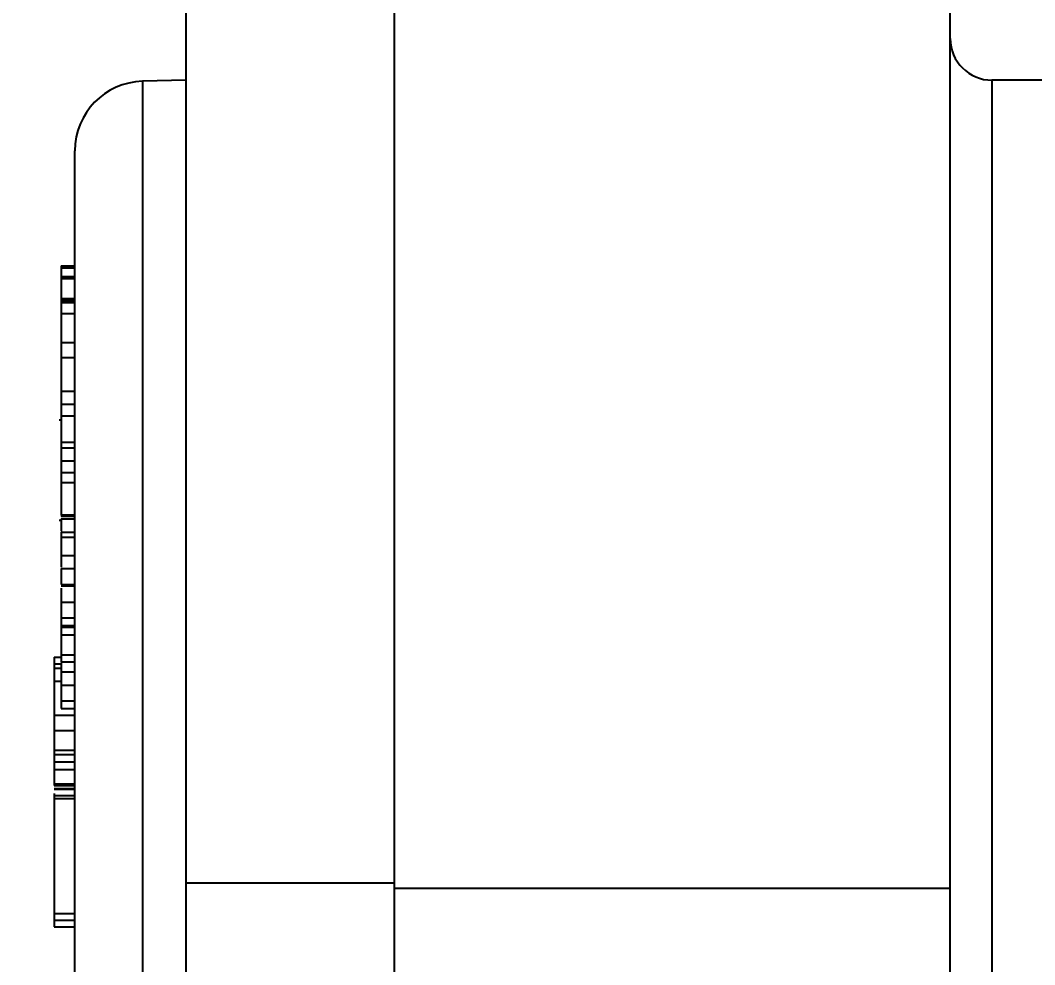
# Model space of a CAD drawing. Header units: millimetres. Extents: x 1726 to 4771, y 590 to 2743.
# Drawn here: x 2379.3 to 2452.3, y 2276.9 to 2344.8 of the extents above; entities that cross this region are included whole.
import ezdxf

# ---------------------------------------------------------------- set-up
doc = ezdxf.new("R2010")
doc.units = ezdxf.units.MM
doc.layers.add('AM_5', color=3, linetype='Continuous', lineweight=25)
doc.styles.add('SLDTEXTSTYLE1', font='txt.shx', dxfattribs={"width": 0.7, "bigfont": 'gbcbig.shx'})
doc.dimstyles.new('SLDDIMSTYLE12$0', dxfattribs={"dimtxt": 12, "dimasz": 10, "dimexe": 0, "dimexo": 0.0625, "dimgap": 0.875, "dimtad": 1, "dimdec": 1, "dimlfac": 1.8, "dimrnd": 1e-09, "dimzin": 12, "dimdsep": 46, "dimtxsty": 'SLDTEXTSTYLE1', "dimcen": 0.09, "dimdle": 8.16, "dimclrd": 3, "dimclre": 3, "dimadec": 0, "dimazin": 3, "dimtfac": 1, "dimtdec": 1, "dimtofl": 0, "dimtmove": 0, "dimatfit": 3, "dimfxl": 0, "dimfrac": 2, "dimtolj": 1, "dimlwd": 5, "dimlwe": 5, "dimarcsym": 0})

# ---------------------------------------------------------------- blocks, each defined once
blk = doc.blocks.new('*D50')
at = {"layer": 'AM_5', "color": 3, "lineweight": 5, "transparency": 16777216}
blk.add_line((2709.518, 2483.68), (2315.118, 2483.68), dxfattribs=at)
at = {"layer": 'AM_5', "color": 3, "linetype": 'Continuous', "lineweight": 5, "transparency": 16777216}
for p, q in [((2315.118, 2473.68), (2315.118, 2159.894)), ((2721.194, 2149.894), (2315.118, 2149.894))]:
    blk.add_line(p, q, dxfattribs=at)
at = {"layer": 'AM_5', "color": 3, "transparency": 16777216}
for points in [[(2313.452, 2473.68), (2316.785, 2473.68), (2315.118, 2483.68)], [(2313.452, 2159.894), (2316.785, 2159.894), (2315.118, 2149.894)]]:
    blk.add_solid(points, dxfattribs=at)
at = {"layer": 'Defpoints', "color": 0, "transparency": 16777216}
for p in [(2709.58, 2483.68), (2315.118, 2149.894), (2721.256, 2149.894)]:
    blk.add_point(p, dxfattribs=at)
at = {"layer": 'AM_5', "color": 0, "transparency": 16777216, "insert": (2300.529, 2316.787), "char_height": 12, "attachment_point": 5, "rotation": 90, "style": 'SLDTEXTSTYLE1'}
blk.add_mtext('\\A1;{\\H2.28571x;335}', dxfattribs=at)

msp = doc.modelspace()

# ---------------------------------------------------------------- linework, layer by layer
at = {"color": 7, "linetype": 'Continuous', "lineweight": 25}
for p, q in [((2391.237, 2282.753), (2391.237, 2346.668)), ((2406.237, 2282.753), (2406.237, 2346.743)), ((2406.237, 2282.753), (2406.237, 2346.576)), ((2446.237, 2282.346), (2446.237, 2346.743)), ((2391.237, 2340.534), (2388.106, 2340.452)), ((2388.106, 2340.452), (2388.106, 2273.034)), ((2454.237, 2340.534), (2449.237, 2340.534)), ((2449.237, 2340.534), (2449.237, 2265.034)), ((2383.237, 2268.034), (2383.237, 2335.454)), ((2382.237, 2327.168), (2383.237, 2327.168)), ((2382.237, 2327.168), (2382.237, 2327.027)), ((2382.237, 2327.027), (2383.237, 2327.027)), ((2382.237, 2327.027), (2382.237, 2326.436)), ((2382.237, 2326.395), (2383.237, 2326.395)), ((2382.237, 2326.395), (2382.237, 2326.255)), ((2382.237, 2326.255), (2383.237, 2326.255)), ((2382.237, 2324.823), (2383.237, 2324.823)), ((2382.237, 2324.823), (2382.237, 2324.685)), ((2382.237, 2324.685), (2383.237, 2324.685)), ((2382.237, 2324.685), (2382.237, 2324.564)), ((2382.237, 2324.527), (2383.237, 2324.527)), ((2382.237, 2324.527), (2382.237, 2323.739)), ((2382.237, 2323.739), (2383.237, 2323.739)), ((2382.237, 2321.662), (2383.237, 2321.662)), ((2382.237, 2320.579), (2383.237, 2320.579)), ((2382.237, 2320.579), (2382.237, 2318.136)), ((2382.237, 2318.136), (2383.237, 2318.136)), ((2382.237, 2317.206), (2383.237, 2317.206)), ((2382.237, 2317.206), (2382.237, 2316.383)), ((2382.112, 2316.076), (2382.237, 2316.076)), ((2382.237, 2316.383), (2383.237, 2316.383)), ((2382.237, 2316.383), (2382.237, 2314.487)), ((2382.237, 2314.487), (2383.237, 2314.487)), ((2382.237, 2314.487), (2382.237, 2314.057)), ((2382.237, 2314.057), (2383.237, 2314.057)), ((2382.237, 2313.125), (2383.237, 2313.125)), ((2382.237, 2313.125), (2382.237, 2312.302)), ((2382.237, 2312.302), (2383.237, 2312.302)), ((2382.237, 2312.302), (2382.237, 2311.566)), ((2382.237, 2311.566), (2383.237, 2311.566)), ((2382.237, 2311.401), (2382.237, 2311.126)), ((2382.237, 2309.239), (2383.237, 2309.239)), ((2382.237, 2309.204), (2382.237, 2309.159)), ((2382.237, 2309.159), (2383.237, 2309.159)), ((2382.112, 2308.871), (2382.237, 2308.871)), ((2382.237, 2308.964), (2383.237, 2308.964)), ((2382.237, 2307.999), (2383.237, 2307.999)), ((2382.237, 2307.63), (2383.237, 2307.63)), ((2382.237, 2307.559), (2382.237, 2307.514)), ((2382.237, 2306.316), (2383.237, 2306.316)), ((2382.237, 2306.304), (2382.237, 2305.473)), ((2382.237, 2305.393), (2383.237, 2305.393)), ((2382.237, 2304.239), (2383.237, 2304.239)), ((2382.237, 2304.14), (2383.237, 2304.14)), ((2382.237, 2303.965), (2382.237, 2302.967)), ((2382.237, 2302.967), (2383.237, 2302.967)), ((2382.237, 2301.825), (2383.237, 2301.825)), ((2382.237, 2301.825), (2382.237, 2301.285)), ((2382.237, 2301.285), (2383.237, 2301.285)), ((2382.237, 2301.25), (2382.237, 2301.156)), ((2382.237, 2301.156), (2383.237, 2301.156)), ((2382.237, 2301.156), (2382.237, 2300.616)), ((2382.237, 2300.616), (2383.237, 2300.616)), ((2381.737, 2298.992), (2382.237, 2298.992)), ((2381.737, 2298.992), (2381.737, 2298.523)), ((2382.237, 2299.164), (2383.237, 2299.164)), ((2382.237, 2299.164), (2382.237, 2298.654)), ((2381.737, 2298.523), (2382.237, 2298.523)), ((2381.737, 2298.523), (2381.737, 2298.214)), ((2381.737, 2298.214), (2382.237, 2298.214)), ((2381.737, 2298.214), (2381.737, 2298.213)), ((2381.737, 2298.213), (2382.237, 2298.213)), ((2381.737, 2298.213), (2381.737, 2297.266)), ((2382.237, 2298.654), (2383.237, 2298.654)), ((2382.237, 2297.94), (2383.237, 2297.94)), ((2382.237, 2297.94), (2382.237, 2296.979)), ((2381.737, 2297.266), (2382.237, 2297.266)), ((2381.737, 2297.266), (2381.737, 2294.822)), ((2382.237, 2296.979), (2383.237, 2296.979)), ((2382.237, 2295.866), (2383.237, 2295.866)), ((2382.237, 2295.866), (2382.237, 2295.296)), ((2382.237, 2295.296), (2383.237, 2295.296)), ((2381.737, 2294.822), (2383.237, 2294.822)), ((2381.737, 2294.822), (2381.737, 2293.718)), ((2381.737, 2293.718), (2383.237, 2293.718)), ((2381.737, 2292.303), (2383.237, 2292.303)), ((2381.737, 2292.303), (2381.737, 2292.002)), ((2381.737, 2292.002), (2383.237, 2292.002)), ((2381.737, 2291.454), (2383.237, 2291.454)), ((2381.737, 2291.454), (2381.737, 2290.908)), ((2381.737, 2290.908), (2383.237, 2290.908)), ((2381.737, 2290.908), (2381.737, 2289.882)), ((2381.737, 2289.882), (2383.237, 2289.882)), ((2381.737, 2289.764), (2383.237, 2289.764)), ((2381.737, 2289.537), (2383.237, 2289.537)), ((2381.737, 2289.498), (2383.237, 2289.498)), ((2381.737, 2289.187), (2381.737, 2289.035)), ((2381.737, 2289.035), (2383.237, 2289.035)), ((2381.737, 2289.035), (2381.737, 2288.827)), ((2381.737, 2288.827), (2383.237, 2288.827)), ((2381.737, 2288.827), (2381.737, 2280.553)), ((2391.237, 2282.753), (2406.237, 2282.753)), ((2391.237, 2275.184), (2391.237, 2282.753)), ((2406.237, 2275.184), (2406.237, 2282.753)), ((2446.237, 2282.346), (2406.237, 2282.346)), ((2446.237, 2274.774), (2446.237, 2282.346)), ((2381.737, 2280.553), (2383.237, 2280.553)), ((2381.737, 2280.074), (2383.237, 2280.074)), ((2381.737, 2280.074), (2381.737, 2279.581)), ((2381.737, 2279.581), (2383.237, 2279.581))]:
    msp.add_line(p, q, dxfattribs=at)
for centre, radius, start, end in [((2449.237, 2343.534), 3, 180, 270), ((2388.237, 2335.454), 5, 91.5, 180)]:
    msp.add_arc(centre, radius, start, end, dxfattribs=at)
for points, knots in [([(2382.237, 2326.255), (2382.237, 2325.989), (2382.237, 2325.514), (2382.237, 2325.035), (2382.237, 2324.823)], [0, 0, 0, 0, 0.559986, 1, 1, 1, 1]), ([(2382.237, 2324.685), (2382.237, 2324.65), (2382.237, 2324.586), (2382.237, 2324.545), (2382.237, 2324.527)], [0, 0, 0, 0, 0.559982, 1, 1, 1, 1]), ([(2382.237, 2323.824), (2382.237, 2323.394), (2382.237, 2322.555), (2382.237, 2321.933), (2382.237, 2321.63)], [0, 0, 0, 0, 0.513227, 1, 1, 1, 1]), ([(2382.237, 2321.662), (2382.237, 2321.455), (2382.237, 2321.086), (2382.237, 2320.734), (2382.237, 2320.579)], [0, 0, 0, 0, 0.560003, 1, 1, 1, 1]), ([(2382.237, 2318.136), (2382.237, 2317.957), (2382.237, 2317.637), (2382.237, 2317.337), (2382.237, 2317.206)], [0, 0, 0, 0, 0.559997, 1, 1, 1, 1]), ([(2382.237, 2314.057), (2382.237, 2313.878), (2382.237, 2313.558), (2382.237, 2313.257), (2382.237, 2313.125)], [0, 0, 0, 0, 0.559996, 1, 1, 1, 1]), ([(2382.237, 2311.566), (2382.237, 2311.134), (2382.237, 2310.363), (2382.237, 2309.582), (2382.237, 2309.239)], [0, 0, 0, 0, 0.559997, 1, 1, 1, 1]), ([(2382.237, 2308.964), (2382.237, 2308.688), (2382.237, 2308.386), (2382.237, 2308.094), (2382.237, 2308.069)], [0, 0, 0, 0, 0.914803, 1, 1, 1, 1]), ([(2382.237, 2307.999), (2382.237, 2307.924), (2382.237, 2307.791), (2382.237, 2307.679), (2382.237, 2307.63)], [0, 0, 0, 0, 0.560013, 1, 1, 1, 1]), ([(2382.237, 2307.63), (2382.237, 2307.384), (2382.237, 2306.945), (2382.237, 2306.508), (2382.237, 2306.316)], [0, 0, 0, 0, 0.560001, 1, 1, 1, 1]), ([(2382.237, 2305.393), (2382.237, 2305.17), (2382.237, 2304.771), (2382.237, 2304.401), (2382.237, 2304.239)], [0, 0, 0, 0, 0.559689, 1, 1, 1, 1]), ([(2382.237, 2302.967), (2382.237, 2302.75), (2382.237, 2302.362), (2382.237, 2301.989), (2382.237, 2301.825)], [0, 0, 0, 0, 0.559985, 1, 1, 1, 1]), ([(2382.237, 2300.616), (2382.237, 2300.348), (2382.237, 2299.858), (2382.237, 2299.38), (2382.237, 2299.164)], [0, 0, 0, 0, 0.5459318, 1, 1, 1, 1]), ([(2382.237, 2298.623), (2382.237, 2298.534), (2382.237, 2298.312), (2382.237, 2298.08), (2382.237, 2297.94)], [0, 0, 0, 0, 0.401095, 1, 1, 1, 1]), ([(2382.237, 2296.979), (2382.237, 2296.761), (2382.237, 2296.372), (2382.237, 2296.021), (2382.237, 2295.866)], [0, 0, 0, 0, 0.560032, 1, 1, 1, 1]), ([(2381.737, 2293.718), (2381.737, 2293.296), (2381.737, 2292.542), (2381.737, 2292.376), (2381.737, 2292.303)], [0, 0, 0, 0, 0.5581866, 1, 1, 1, 1]), ([(2381.737, 2292.002), (2381.737, 2291.957), (2381.737, 2291.894), (2381.737, 2291.66), (2381.737, 2291.522), (2381.737, 2291.454)], [0, 0, 0, 0, 0.559369, 0.779789, 1, 1, 1, 1]), ([(2381.737, 2289.882), (2381.737, 2289.875), (2381.737, 2289.863), (2381.737, 2289.794), (2381.737, 2289.764)], [0, 0, 0, 0, 0.559942, 1, 1, 1, 1]), ([(2381.737, 2280.553), (2381.737, 2280.437), (2381.737, 2280.276), (2381.737, 2280.107), (2381.737, 2280.085), (2381.737, 2280.074)], [0, 0, 0, 0, 0.560489, 0.780118, 1, 1, 1, 1])]:
    msp.add_open_spline(points, degree=3, knots=knots, dxfattribs=at)

# ---------------------------------------------------------------- dimensions: what is measured, and where the dimension line sits
at = {"layer": 'AM_5'}
dim = msp.add_linear_dim(base=(2315.118, 2149.894), p1=(2709.58, 2483.68), p2=(2721.256, 2149.894), angle=90, text='{\\H2.28571x;335}', dimstyle='SLDDIMSTYLE12$0', override={"dimlfac": 1}, dxfattribs=at)
dim.commit()
dim.dimension.update_dxf_attribs({"geometry": '*D50', "text_midpoint": (2300.529, 2316.787)})

doc.saveas('drawing.dxf')
